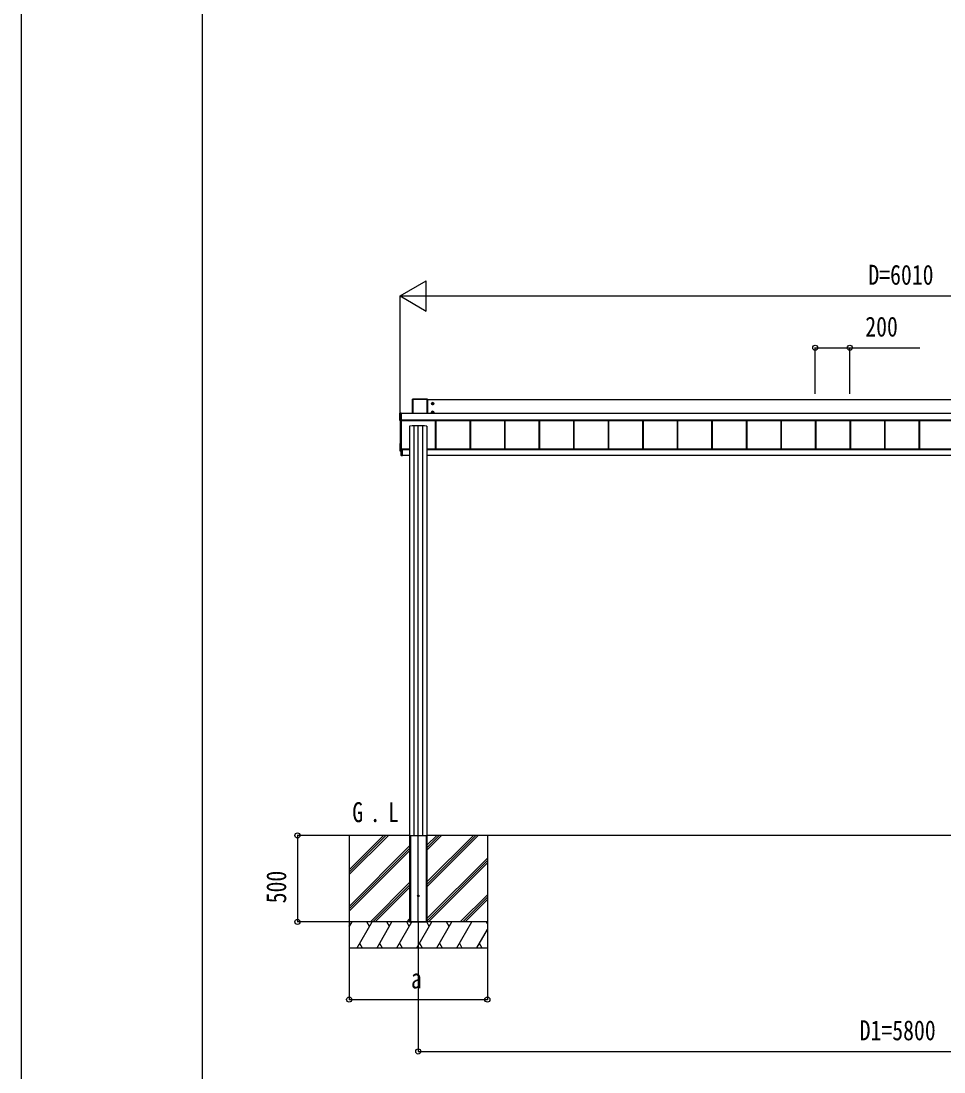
# Model space of a CAD drawing. Units: millimetres, scale not verified. Extents: x -14718 to 14718, y -10397 to 10401.
# Drawn here: x -14718 to -9374, y -6080 to 2 of the extents above; entities that cross this region are included whole.
import ezdxf
from ezdxf.enums import TextEntityAlignment as Align

# ---------------------------------------------------------------- set-up
doc = ezdxf.new("R2010")
doc.units = ezdxf.units.MM
doc.header["$LTSCALE"] = 50
for name, color, linetype in [('0-2_USER1', 3, 'Continuous'), ('0-4_YKK_12', 2, 'Continuous'), ('0-5_YKK_A1', 4, 'Continuous'), ('0-6_YKK_D', 6, 'Continuous'), ('0-7_YKK_ZWAK', 7, 'Continuous')]:
    doc.layers.add(name, color=color, linetype=linetype)
doc.styles.add('ＭＳ ゴシック', font='')
doc.styles.get('ＭＳ ゴシック').set_extended_font_data('MS Gothic')

msp = doc.modelspace()

# ---------------------------------------------------------------- linework, layer by layer
at = {"layer": '0-4_YKK_12'}
msp.add_line((-12417.43, -5214.1), (-12417.43, -2338.4), dxfattribs=at)
at = {"layer": '0-5_YKK_A1'}
for p, q in [((-12450.43, -2186.75), (-12450.43, -2268.91)), ((-12450.09, -2186.89), (-12450.43, -2186.75)), ((-12450.09, -2268.91), (-12450.09, -2186.89)), ((-12364.93, -2186.25), (-12449.93, -2186.25)), ((-12449.93, -2186.25), (-12449.59, -2186.39)), ((-12449.59, -2186.39), (-12449.59, -2186.88)), ((-12449.59, -2186.88), (-12449.59, -2268.91)), ((-12365.27, -2186.88), (-12449.59, -2186.88)), ((-12365.27, -2186.39), (-12364.93, -2186.25)), ((-12365.27, -2268.91), (-12365.27, -2186.88)), ((-12364.43, -2186.75), (-12364.77, -2186.89)), ((-12364.77, -2186.89), (-12364.77, -2268.91)), ((-12364.43, -2268.91), (-12364.43, -2186.75)), ((-6670.43, -2190.47), (-12364.43, -2190.47)), ((-12341.68, -2212.21), (-12327.18, -2212.21)), ((-12336.71, -2211.45), (-12337.43, -2211.45)), ((-12334.43, -2219.46), (-12334.43, -2204.96)), ((-12332.15, -2212.97), (-12331.43, -2212.97)), ((-12523.93, -2310.11), (-12523.93, -2268.13)), ((-12523.47, -2268.33), (-12523.93, -2268.13)), ((-12523.93, -2310.11), (-12523.47, -2309.39)), ((-12523.47, -2309.39), (-12523.47, -2268.33)), ((-12523.43, -2267.63), (-12517.73, -2267.63)), ((-12523.43, -2267.63), (-12522.97, -2267.83)), ((-12522.97, -2309.88), (-12523.43, -2310.61)), ((-12517.73, -2310.61), (-12523.43, -2310.61)), ((-12522.97, -2268.31), (-12522.97, -2309.37)), ((-12515.93, -2268.31), (-12522.97, -2268.31)), ((-12522.43, -2310.61), (-12522.43, -2483.03)), ((-12517.73, -2267.67), (-12517.73, -2267.63)), ((-12517.73, -2310.61), (-12517.73, -2310.49)), ((-12517.43, -2310.44), (-12517.43, -2483.08)), ((-12515.93, -2267.68), (-12517.13, -2267.68)), ((-12517.13, -2267.68), (-12517.13, -2267.68)), ((-12515.93, -2267.68), (-12517.13, -2267.68)), ((-12517.13, -2310.43), (-12515.93, -2310.43)), ((-12517.13, -2310.43), (-12517.13, -2310.43)), ((-12517.13, -2310.43), (-12515.93, -2310.43)), ((-12515.93, -2267.83), (-12515.93, -2267.68)), ((-12515.93, -2267.68), (-12515.93, -2267.68)), ((-12515.93, -2267.83), (-12515.93, -2268.31)), ((-12515.93, -2268.31), (-12515.93, -2309.37)), ((-6518.93, -2268.91), (-12515.93, -2268.91)), ((-6518.93, -2269.39), (-12515.93, -2269.39)), ((-6518.93, -2308.36), (-12515.93, -2308.36)), ((-6518.93, -2308.88), (-12515.93, -2308.88)), ((-12515.93, -2309.02), (-6518.93, -2309.02)), ((-6518.93, -2309.02), (-12515.93, -2309.02)), ((-12515.93, -2309.37), (-12515.93, -2309.88)), ((-12515.93, -2309.88), (-12515.93, -2310.43)), ((-12515.93, -2310.43), (-12515.93, -2310.43)), ((-12341.68, -2262.18), (-12327.18, -2262.18)), ((-12336.71, -2261.42), (-12337.43, -2261.42)), ((-12334.43, -2269.43), (-12334.43, -2254.93)), ((-12332.15, -2262.94), (-12331.43, -2262.94)), ((-12318.93, -2309.02), (-12318.93, -2475.25)), ((-12318.53, -2309.02), (-12318.53, -2474.3)), ((-12315.93, -2309.02), (-12315.93, -2475.25)), ((-12118.93, -2309.02), (-12118.93, -2475.25)), ((-12116.33, -2309.02), (-12116.33, -2475.25)), ((-12115.93, -2309.02), (-12115.93, -2475.25)), ((-11918.93, -2309.02), (-11918.93, -2475.25)), ((-11916.33, -2309.02), (-11916.33, -2475.25)), ((-11915.93, -2309.02), (-11915.93, -2475.25)), ((-11718.93, -2309.02), (-11718.93, -2475.25)), ((-11718.53, -2309.02), (-11718.53, -2474.3)), ((-11715.93, -2309.02), (-11715.93, -2475.25)), ((-11518.93, -2309.02), (-11518.93, -2475.25)), ((-11516.33, -2309.02), (-11516.33, -2475.25)), ((-11515.93, -2309.02), (-11515.93, -2475.25)), ((-11318.93, -2309.02), (-11318.93, -2475.25)), ((-11316.33, -2309.02), (-11316.33, -2475.25)), ((-11315.93, -2309.02), (-11315.93, -2475.25)), ((-11118.93, -2309.02), (-11118.93, -2475.25)), ((-11116.33, -2309.02), (-11116.33, -2475.25)), ((-11115.93, -2309.02), (-11115.93, -2475.25)), ((-10918.93, -2309.02), (-10918.93, -2475.25)), ((-10916.33, -2309.02), (-10916.33, -2475.25)), ((-10915.93, -2309.02), (-10915.93, -2475.25)), ((-10718.93, -2309.02), (-10718.93, -2475.25)), ((-10716.33, -2309.02), (-10716.33, -2475.25)), ((-10715.93, -2309.02), (-10715.93, -2475.25)), ((-10518.93, -2309.02), (-10518.93, -2475.25)), ((-10516.33, -2309.02), (-10516.33, -2475.25)), ((-10515.93, -2309.02), (-10515.93, -2475.25)), ((-10318.93, -2309.02), (-10318.93, -2475.25)), ((-10316.33, -2309.02), (-10316.33, -2475.25)), ((-10315.93, -2309.02), (-10315.93, -2475.25)), ((-10118.93, -2309.02), (-10118.93, -2475.25)), ((-10116.33, -2309.02), (-10116.33, -2475.25)), ((-10115.93, -2309.02), (-10115.93, -2475.25)), ((-9918.93, -2309.02), (-9918.93, -2475.25)), ((-9916.33, -2309.02), (-9916.33, -2475.25)), ((-9915.93, -2309.02), (-9915.93, -2475.25)), ((-9718.93, -2309.02), (-9718.93, -2475.25)), ((-9716.33, -2309.02), (-9716.33, -2475.25)), ((-9715.93, -2309.02), (-9715.93, -2475.25)), ((-9518.93, -2309.02), (-9518.93, -2475.25)), ((-9516.33, -2309.02), (-9516.33, -2475.25)), ((-9515.93, -2309.02), (-9515.93, -2475.25)), ((-12467.43, -2342.96), (-12467.43, -4707.6)), ((-12442.24, -2341.22), (-12442.24, -4711.6)), ((-12392.62, -2341.22), (-12392.62, -4711.6)), ((-12367.43, -2342.96), (-12367.43, -4707.6)), ((-12523.43, -2443.01), (-12523.43, -2484.07)), ((-12523.43, -2484.31), (-12523.43, -2484.07)), ((-12522.96, -2442.51), (-12522.43, -2442.48)), ((-12522.96, -2484.56), (-12517.25, -2484.91)), ((-12522.96, -2484.56), (-12522.96, -2484.81)), ((-12522.96, -2484.81), (-12516.93, -2485.19)), ((-12522.96, -2484.81), (-12522.96, -2484.81)), ((-12522.96, -2484.81), (-12516.93, -2485.19)), ((-12521.93, -2483.58), (-12517.93, -2483.58)), ((-12517.25, -2484.95), (-12517.25, -2484.91)), ((-12513.93, -2474.86), (-12517.13, -2474.86)), ((-12516.93, -2476.81), (-12516.93, -2474.86)), ((-12516.93, -2480.39), (-12516.93, -2476.81)), ((-12516.65, -2476.81), (-12516.93, -2476.81)), ((-12516.93, -2513.48), (-12516.93, -2480.39)), ((-12516.65, -2480.39), (-12516.93, -2480.39)), ((-12516.65, -2474.86), (-12516.65, -2476.81)), ((-12516.65, -2480.39), (-12516.65, -2513.48)), ((-12516.63, -2480.09), (-12516.63, -2477.11)), ((-12516.63, -2480.09), (-12516.63, -2480.09)), ((-12510.43, -2480.38), (-12516.63, -2480.39)), ((-12516.62, -2480.09), (-12516.62, -2480.09)), ((-12516.15, -2477.31), (-12516.43, -2477.31)), ((-12516.15, -2479.89), (-12516.43, -2479.89)), ((-12516.15, -2477.31), (-12516.15, -2479.89)), ((-12516.15, -2479.89), (-12510.43, -2479.88)), ((-12515.43, -2475.6), (-12515.43, -2474.86)), ((-12515.43, -2475.6), (-12510.43, -2475.58)), ((-12467.43, -2475.25), (-12514.43, -2475.25)), ((-12514.43, -2475.25), (-12514.43, -2475.54)), ((-12514.43, -2475.54), (-12514.43, -2475.59)), ((-12513.93, -2475.25), (-12513.93, -2474.86)), ((-12510.43, -2479.88), (-12510.43, -2475.58)), ((-12467.43, -2477.25), (-12510.43, -2477.25)), ((-12510.43, -2479.88), (-12510.43, -2480.08)), ((-12467.43, -2480.12), (-12510.43, -2480.12)), ((-12510.43, -2480.38), (-12510.43, -2513.86)), ((-6667.43, -2475.25), (-12367.43, -2475.25)), ((-6667.43, -2477.25), (-12367.43, -2477.25)), ((-6667.43, -2480.12), (-12367.43, -2480.12)), ((-12516.93, -2513.48), (-12516.65, -2513.48)), ((-12516.65, -2513.48), (-12510.43, -2513.86)), ((-12510.43, -2514.16), (-12516.65, -2513.78)), ((-12468.28, -2511.6), (-12510.43, -2511.6)), ((-12510.43, -2513.86), (-12510.43, -2514.16)), ((-12468.43, -2513.78), (-12468.3, -2511.6)), ((-12468.28, -2511.6), (-12467.8, -2511.6)), ((-12467.93, -2514.1), (-12468.13, -2514.1)), ((-12467.8, -2511.6), (-12467.93, -2513.78)), ((-12467.43, -2514.1), (-12467.93, -2514.1)), ((-12467.43, -2511.6), (-12467.8, -2511.6)), ((-12367.06, -2511.6), (-12367.43, -2511.6)), ((-12367.43, -2513.78), (-12366.93, -2513.78)), ((-12366.93, -2514.1), (-12367.43, -2514.1)), ((-12367.06, -2511.6), (-12366.58, -2511.6)), ((-12366.93, -2513.78), (-12367.06, -2511.6)), ((-12366.93, -2514.1), (-12366.93, -2513.78)), ((-12366.73, -2514.1), (-12366.93, -2514.1)), ((-6668.28, -2511.6), (-12366.58, -2511.6)), ((-12366.56, -2511.6), (-12366.43, -2513.78)), ((-12467.43, -4711.6), (-12917.43, -4711.6)), ((-12817.43, -4711.6), (-12817.43, -5361.6)), ((-12817.43, -4938.23), (-12590.8, -4711.6)), ((-12817.43, -4909.95), (-12619.08, -4711.6)), ((-12817.43, -4924.09), (-12605, -4711.66)), ((-12467.43, -4707.6), (-12467.43, -5211.6)), ((-12467.43, -4711.6), (-12467.13, -4711.6)), ((-12467.43, -4711.6), (-12467.43, -5211.6)), ((-12467.13, -4711.6), (-12367.73, -4711.6)), ((-12464.93, -4711.6), (-12464.93, -5211.6)), ((-12463.43, -4711.6), (-12463.43, -5211.6)), ((-12371.43, -4711.6), (-12371.43, -5211.6)), ((-12369.93, -4711.6), (-12369.93, -5211.6)), ((-12367.43, -4707.6), (-12367.43, -5211.6)), ((-12367.43, -4711.6), (-12367.43, -5211.6)), ((-6117.43, -4711.6), (-12367.43, -4711.6)), ((-12367.43, -4796.6), (-12282.43, -4711.6)), ((-12367.43, -4782.46), (-12296.57, -4711.6)), ((-12367.43, -4768.31), (-12310.72, -4711.6)), ((-12367.43, -5008.73), (-12070.34, -4711.64)), ((-12367.43, -4994.59), (-12084.48, -4711.64)), ((-12367.43, -4980.44), (-12098.62, -4711.64)), ((-12017.43, -4711.6), (-12017.43, -5361.6)), ((-12817.43, -5122.08), (-12467.43, -4772.08)), ((-12817.43, -5136.22), (-12467.43, -4786.22)), ((-12817.43, -5150.36), (-12467.43, -4800.36)), ((-12367.43, -5192.57), (-12017.43, -4842.58)), ((-12367.43, -5206.72), (-12017.43, -4856.72)), ((-12358.17, -5211.6), (-12017.43, -4870.86)), ((-12694.82, -5211.6), (-12467.43, -4984.21)), ((-12680.68, -5211.6), (-12467.43, -4998.35)), ((-12666.54, -5211.6), (-12467.43, -5012.49)), ((-12174.32, -5211.6), (-12017.43, -5054.71)), ((-12160.18, -5211.6), (-12017.43, -5068.85)), ((-12146.04, -5211.6), (-12017.43, -5082.99)), ((-12017.43, -5211.6), (-12817.43, -5211.6)), ((-12817.43, -5240.54), (-12800.72, -5211.6)), ((-12017.43, -5211.6), (-12817.43, -5211.6)), ((-12771.85, -5361.6), (-12685.25, -5211.6)), ((-12700.25, -5237.58), (-12715.25, -5211.6)), ((-12656.38, -5361.6), (-12569.78, -5211.6)), ((-12584.78, -5237.58), (-12599.78, -5211.6)), ((-12540.91, -5361.6), (-12454.31, -5211.6)), ((-12469.31, -5237.58), (-12484.31, -5211.6)), ((-12482.69, -5211.6), (-12467.43, -5196.34)), ((-12467.43, -5211.6), (-12367.43, -5211.6)), ((-12425.44, -5361.6), (-12338.84, -5211.6)), ((-12353.84, -5237.58), (-12368.84, -5211.6)), ((-12309.97, -5361.6), (-12223.37, -5211.6)), ((-12238.37, -5237.58), (-12253.37, -5211.6)), ((-12194.5, -5361.6), (-12107.9, -5211.6)), ((-12017.43, -5220.26), (-12022.43, -5211.6)), ((-12815.72, -5237.58), (-12817.43, -5234.62)), ((-12079.03, -5361.6), (-12017.43, -5254.9)), ((-12756.86, -5335.62), (-12741.86, -5361.6)), ((-12641.39, -5335.62), (-12626.39, -5361.6)), ((-12525.92, -5335.62), (-12510.92, -5361.6)), ((-12410.44, -5335.62), (-12395.44, -5361.6)), ((-12294.98, -5335.62), (-12279.98, -5361.6)), ((-12179.5, -5335.62), (-12164.51, -5361.6)), ((-12064.03, -5335.62), (-12049.04, -5361.6)), ((-12817.43, -5361.6), (-12017.43, -5361.6))]:
    msp.add_line(p, q, dxfattribs=at)
for points in [[(-12449.59, -2186.39), (-12365.27, -2186.39), (-12365.27, -2186.88)], [(-12337.43, -2211.45), (-12337.43, -2212.97), (-12336.71, -2212.97)], [(-12333.67, -2209.93), (-12333.67, -2209.21), (-12335.19, -2209.21), (-12335.19, -2209.93)], [(-12335.19, -2214.49), (-12335.19, -2215.21), (-12333.67, -2215.21), (-12333.67, -2214.49)], [(-12331.43, -2212.97), (-12331.43, -2211.45), (-12332.15, -2211.45)], [(-12522.97, -2268.31), (-12522.97, -2267.83), (-12515.93, -2267.83)], [(-12515.93, -2309.88), (-12522.97, -2309.88), (-12522.97, -2309.37), (-12515.93, -2309.37)], [(-12517.63, -2267.68), (-12517.67, -2267.67), (-12517.73, -2267.67)], [(-12337.43, -2261.42), (-12337.43, -2262.94), (-12336.71, -2262.94)], [(-12333.67, -2259.9), (-12333.67, -2259.18), (-12335.19, -2259.18), (-12335.19, -2259.9)], [(-12335.19, -2264.46), (-12335.19, -2265.18), (-12333.67, -2265.18), (-12333.67, -2264.46)], [(-12331.43, -2262.94), (-12331.43, -2261.42), (-12332.15, -2261.42)], [(-12522.43, -2483.03), (-12522.43, -2483.6), (-12516.93, -2483.93)], [(-12516.62, -2480.09), (-12516.63, -2480.09), (-12516.63, -2480.09)], [(-12516.61, -2480.09), (-12510.43, -2480.08), (-12510.43, -2480.38)], [(-12516.43, -2479.91), (-12516.43, -2479.89), (-12516.43, -2477.31)], [(-12467.93, -2514.1), (-12467.93, -2513.78), (-12467.43, -2513.78)], [(-12467.13, -4711.6), (-12367.73, -4711.6), (-12367.43, -4711.6)]]:
    msp.add_lwpolyline(points, dxfattribs=at)
for points in [[(-12334.43, -2206.44), (-12339.43, -2209.32), (-12339.43, -2215.1), (-12334.43, -2217.98), (-12329.43, -2215.1), (-12329.43, -2209.32)], [(-12334.43, -2256.4), (-12339.43, -2259.29), (-12339.43, -2265.07), (-12334.43, -2267.95), (-12329.43, -2265.07), (-12329.43, -2259.29)]]:
    msp.add_lwpolyline(points, close=True, dxfattribs=at)
for centre, radius in [((-12334.43, -2212.21), 6.25), ((-12334.43, -2212.21), 5), ((-12334.43, -2262.18), 6.25), ((-12334.43, -2262.18), 5), ((-12417.43, -5061.6), 5)]:
    msp.add_circle(centre, radius, dxfattribs=at)
for centre, radius, start, end in [((-12449.59, -2186.89), 0.5, 90.15046, 179.81463), ((-12449.71, -2190.99), 4.12, 88.40447, 95.35624), ((-12365.27, -2186.89), 0.5, 0.18537, 89.84954), ((-12365.15, -2190.99), 4.12, 84.64376, 91.59553), ((-12334.43, -2212.21), 5.58, 153.74848, 206.25152), ((-12334.43, -2212.21), 5.58, 93.74848, 146.25152), ((-12334.43, -2212.21), 5.58, 213.74848, 266.25152), ((-12336.71, -2209.93), 1.52, 270, 0), ((-12336.71, -2214.49), 1.52, 0, 90), ((-12334.43, -2212.21), 5.58, 33.74848, 86.25152), ((-12334.43, -2212.21), 5.58, 273.74848, 326.25152), ((-12332.15, -2209.93), 1.52, 180, 270), ((-12332.15, -2214.49), 1.52, 90, 180), ((-12334.43, -2212.21), 5.58, 333.74848, 26.25152), ((-12522.97, -2268.33), 0.5, 90.15046, 179.81463), ((-12523.09, -2272.43), 4.12, 88.40447, 95.35624), ((-12523.09, -2313.49), 4.12, 88.40447, 95.35624), ((-12522.97, -2309.38), 0.502, 180.349, 269.68592), ((-12517.73, -2310.19), 0.301, 269.99262, 297.9043), ((-12517.55, -2265.93), 1.74, 265.66516, 269.50049), ((-12517.22, -2313.14), 2.71, 88.10375, 98.40666), ((-12334.43, -2262.18), 5.58, 153.74848, 206.25152), ((-12334.43, -2262.18), 5.58, 93.74848, 146.25152), ((-12334.43, -2262.18), 5.58, 213.74848, 266.25152), ((-12336.71, -2259.9), 1.52, 270, 0), ((-12336.71, -2264.46), 1.52, 0, 90), ((-12334.43, -2262.18), 5.58, 33.74848, 86.25152), ((-12334.43, -2262.18), 5.58, 273.74848, 326.25152), ((-12332.15, -2259.9), 1.52, 180, 270), ((-12332.15, -2264.46), 1.52, 90, 180), ((-12334.43, -2262.18), 5.58, 333.74848, 26.25152), ((-12522.93, -2443.01), 0.5, 93.48119, 179.98396), ((-12522.93, -2484.06), 0.5, 180.01604, 266.51881), ((-12522.93, -2484.31), 0.5, 180, 266.3803), ((-12522.93, -2484.31), 0.5, 180.01604, 266.51881), ((-12521.93, -2483.08), 0.5, 180.01746, 270.01745), ((-12517.93, -2483.08), 0.5, 269.98255, 359.98254), ((-12517.13, -2474.56), 0.3, 180.01748, 270.01745), ((-12517.23, -2484.61), 0.3, 266.48405, 359.9811), ((-12517.23, -2484.66), 0.3, 266.48405, 359.9811), ((-12516.63, -2476.81), 0.3, 180.01746, 270.01745), ((-12516.63, -2480.39), 0.3, 90.12237, 180), ((-12515.3, -2476.88), 1.35, 177.08798, 189.90325), ((-12515.43, -2480.31), 1.22, 169.53624, 183.72385), ((-12515.42, -2480.27), 1.21, 171.62247, 185.82998), ((-12515.38, -2480.32), 1.25, 169.72631, 183.54265), ((-12516.61, -2480.39), 0.3, 90.22184, 92.22662), ((-12516.61, -2480.23), 0.141, 90.0241, 94.22537), ((-12516.22, -2481.88), 1.98, 88.04873, 96.20074), ((-12516.63, -2513.48), 0.3, 180, 266.5), ((-12515.42, -2513.63), 1.24, 173.06854, 186.93146), ((-12468.13, -2513.8), 0.3, 176.5, 270), ((-12366.73, -2513.8), 0.3, 270, 3.5)]:
    msp.add_arc(centre, radius, start, end, dxfattribs=at)
for centre, major_axis, ratio, start_param, end_param in [((-12449.93, -2186.75), (0.382, -0.325), 0.996231, 2.2770247, 3.8440941), ((-12364.93, -2186.75), (0.382, 0.325), 0.996231, 5.5806839, 7.1477533), ((-12523.43, -2268.13), (0.382, -0.325), 0.996231, 2.2770247, 3.8440941), ((-12523.43, -2310.11), (0.382, 0.325), 0.996231, 2.4390913, 4.0061606), ((-12517.13, -2267.67), (0.6, 0), 0.026226, 3.1415927, 3.8726279), ((-12517.13, -2310.49), (0.6, 0), 0.096025, 1.5707963, 3.1415927), ((-12517.73, -2310.31), (0, 0.3), 0.998743, 3.1415927, 4.2299164), ((-12517.13, -2267.67), (0.6, 0), 0.026226, 3.8726279, 4.712389), ((-12417.43, -2342.96), (-50, 0), 0.04, 3.1415927, 6.2831853), ((-12516.65, -2484.99), (0.6, -0.037), 0.034769, 3.1437205, 4.2258199), ((-12516.65, -2477.31), (0.301, 0.4), 0.997782, 5.3593221, 6.9301184), ((-12516.65, -2479.89), (0.301, 0.4), 0.997782, 3.7885257, 3.8252324), ((-12516.63, -2477.31), (0.108, 0.169), 0.994155, 5.2849907, 6.855787), ((-12516.63, -2479.89), (-0.145, 0.15), 0.921201, 2.3686772, 3.9027669), ((-12516.63, -2479.89), (0.482, -0.007), 0.414889, 4.7553012, 6.2893908), ((-12516.13, -2479.89), (0.001, 0.2), 0.09157, 1.5714198, 1.6062613), ((-12467.93, -2513.8), (0.5, -0.018), 0.036539, 1.5736281, 3.1406975), ((-12366.93, -2513.8), (0.5, 0.018), 0.036539, 0.0008951, 1.5679645)]:
    msp.add_ellipse(centre, major_axis=major_axis, ratio=ratio, start_param=start_param, end_param=end_param, dxfattribs=at)
at = {"layer": '0-6_YKK_D'}
for p, q in [((-12522.43, -1588.84), (-12370.88, -1501.34)), ((-12370.88, -1676.34), (-12370.88, -1501.34)), ((-12522.43, -2309.61), (-12522.43, -1587.84)), ((-12522.43, -1588.84), (-12370.88, -1676.34)), ((-12522.43, -1588.84), (-12219.32, -1588.84)), ((-12347.43, -1588.84), (-6687.43, -1588.84)), ((-10118.93, -2155.31), (-10118.93, -1887.84)), ((-9918.93, -2155.31), (-9918.93, -1887.84)), ((-12918.43, -4711.6), (-13118.43, -4711.6)), ((-13117.43, -4711.6), (-13117.43, -5211.6)), ((-12818.43, -5211.6), (-13118.43, -5211.6)), ((-12417.43, -5215.1), (-12417.43, -5962.6)), ((-12817.43, -5362.6), (-12817.43, -5662.6)), ((-12017.43, -5362.6), (-12017.43, -5662.6)), ((-12817.43, -5661.6), (-12017.43, -5661.6)), ((-12417.43, -5961.6), (-6617.43, -5961.6))]:
    msp.add_line(p, q, dxfattribs=at)
msp.add_lwpolyline([(-10118.93, -1888.84), (-9918.93, -1888.84), (-9513.83, -1888.84)], dxfattribs=at)
for centre in [(-10118.93, -1888.84), (-9918.93, -1888.84), (-13117.43, -4711.6), (-13117.43, -5211.6), (-12817.43, -5661.6), (-12017.43, -5661.6), (-12417.43, -5961.6)]:
    msp.add_circle(centre, 14.88, dxfattribs=at)
at = {"layer": '0-7_YKK_ZWAK'}
msp.add_line((-13667.43, -8831.6), (-13667.43, 9718.4), dxfattribs=at)
msp.add_lwpolyline([(-14717.5, -10389.1), (14717.5, -10389.1), (14717.5, 10400.9), (-14717.5, 10400.9)], close=True, dxfattribs=at)

# ---------------------------------------------------------------- texts
at = {"layer": '0-2_USER1', "style": 'ＭＳ ゴシック', "width": 0.8}
for s, p in [('G', (-12799.5, -4669.1)), ('L', (-12592.63, -4669.1)), ('.', (-12698.7, -4669.1))]:
    msp.add_text(s, height=115.5, dxfattribs=at).set_placement(p, align=Align.BOTTOM_LEFT)
at = {"layer": '0-6_YKK_D', "style": 'ＭＳ ゴシック', "width": 0.8}
for s, p in [('D=6010', (-9811.43, -1558.84)), ('200', (-9829.43, -1858.84)), ('a', (-12459.43, -5631.6)), ('D1=5800', (-9861.83, -5931.6))]:
    msp.add_text(s, height=115.5, dxfattribs=at).set_placement(p, align=Align.BOTTOM_LEFT)
msp.add_text('500', height=115.5, rotation=90, dxfattribs=at).set_placement((-13147.43, -5104.4), align=Align.BOTTOM_LEFT)

doc.saveas('drawing.dxf')
